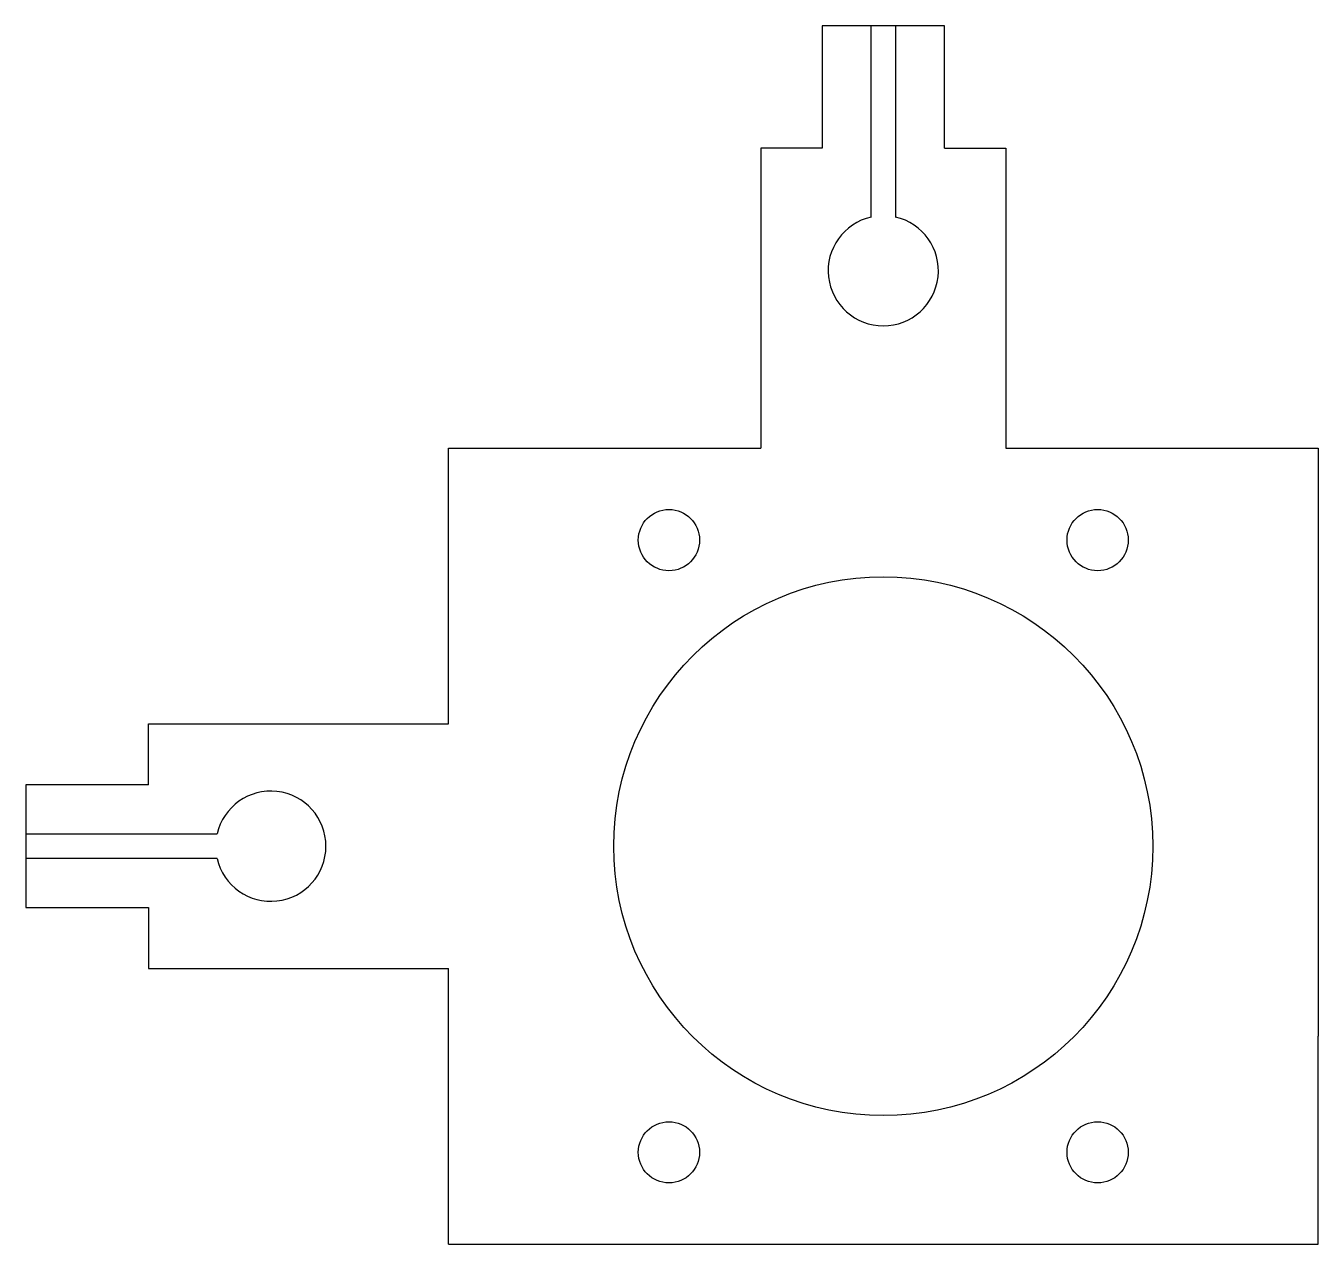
# Model space of a CAD drawing. Header units: millimetres. Extents: x 0 to 106, y 0 to 100.
import ezdxf

# ---------------------------------------------------------------- set-up
doc = ezdxf.new("R2010")
doc.units = ezdxf.units.MM

msp = doc.modelspace()

# ---------------------------------------------------------------- linework, layer by layer
for p, q in [((75, 99.5), (65, 99.5)), ((65, 99.5), (65, 89.5)), ((69, 83.89), (69, 99.5)), ((71, 99.5), (71, 83.89)), ((75, 89.5), (75, 99.5)), ((60, 89.5), (60, 65)), ((65, 89.5), (60, 89.5)), ((75, 89.5), (80, 89.5)), ((80, 89.5), (80, 65)), ((34.5, 65), (60, 65)), ((34.5, 42.5), (34.5, 65)), ((80, 65), (105.5, 65)), ((105.5, 65), (105.5, 17)), ((10, 42.5), (34.5, 42.5)), ((10, 37.5), (10, 42.5)), ((10, 37.5), (0, 37.5)), ((0, 37.5), (0, 27.5)), ((0, 33.5), (15.61, 33.5)), ((15.61, 31.5), (0, 31.5)), ((0, 27.5), (10, 27.5)), ((10, 27.5), (10, 22.5)), ((10, 22.5), (34.5, 22.5)), ((34.5, 0), (34.5, 22.5)), ((105.5, 0), (105.5, 17)), ((34.5, 0), (105.5, 0))]:
    msp.add_line(p, q)
for centre, radius in [((52.5, 57.5), 2.5), ((87.5, 57.5), 2.5), ((70, 32.5), 22), ((52.5, 7.5), 2.5), ((87.5, 7.5), 2.5)]:
    msp.add_circle(centre, radius)
for centre, start, end in [((70, 79.5), 102.8396, 77.1604), ((20, 32.5), 192.8396, 167.1604)]:
    msp.add_arc(centre, 4.5, start, end)

doc.saveas('drawing.dxf')
